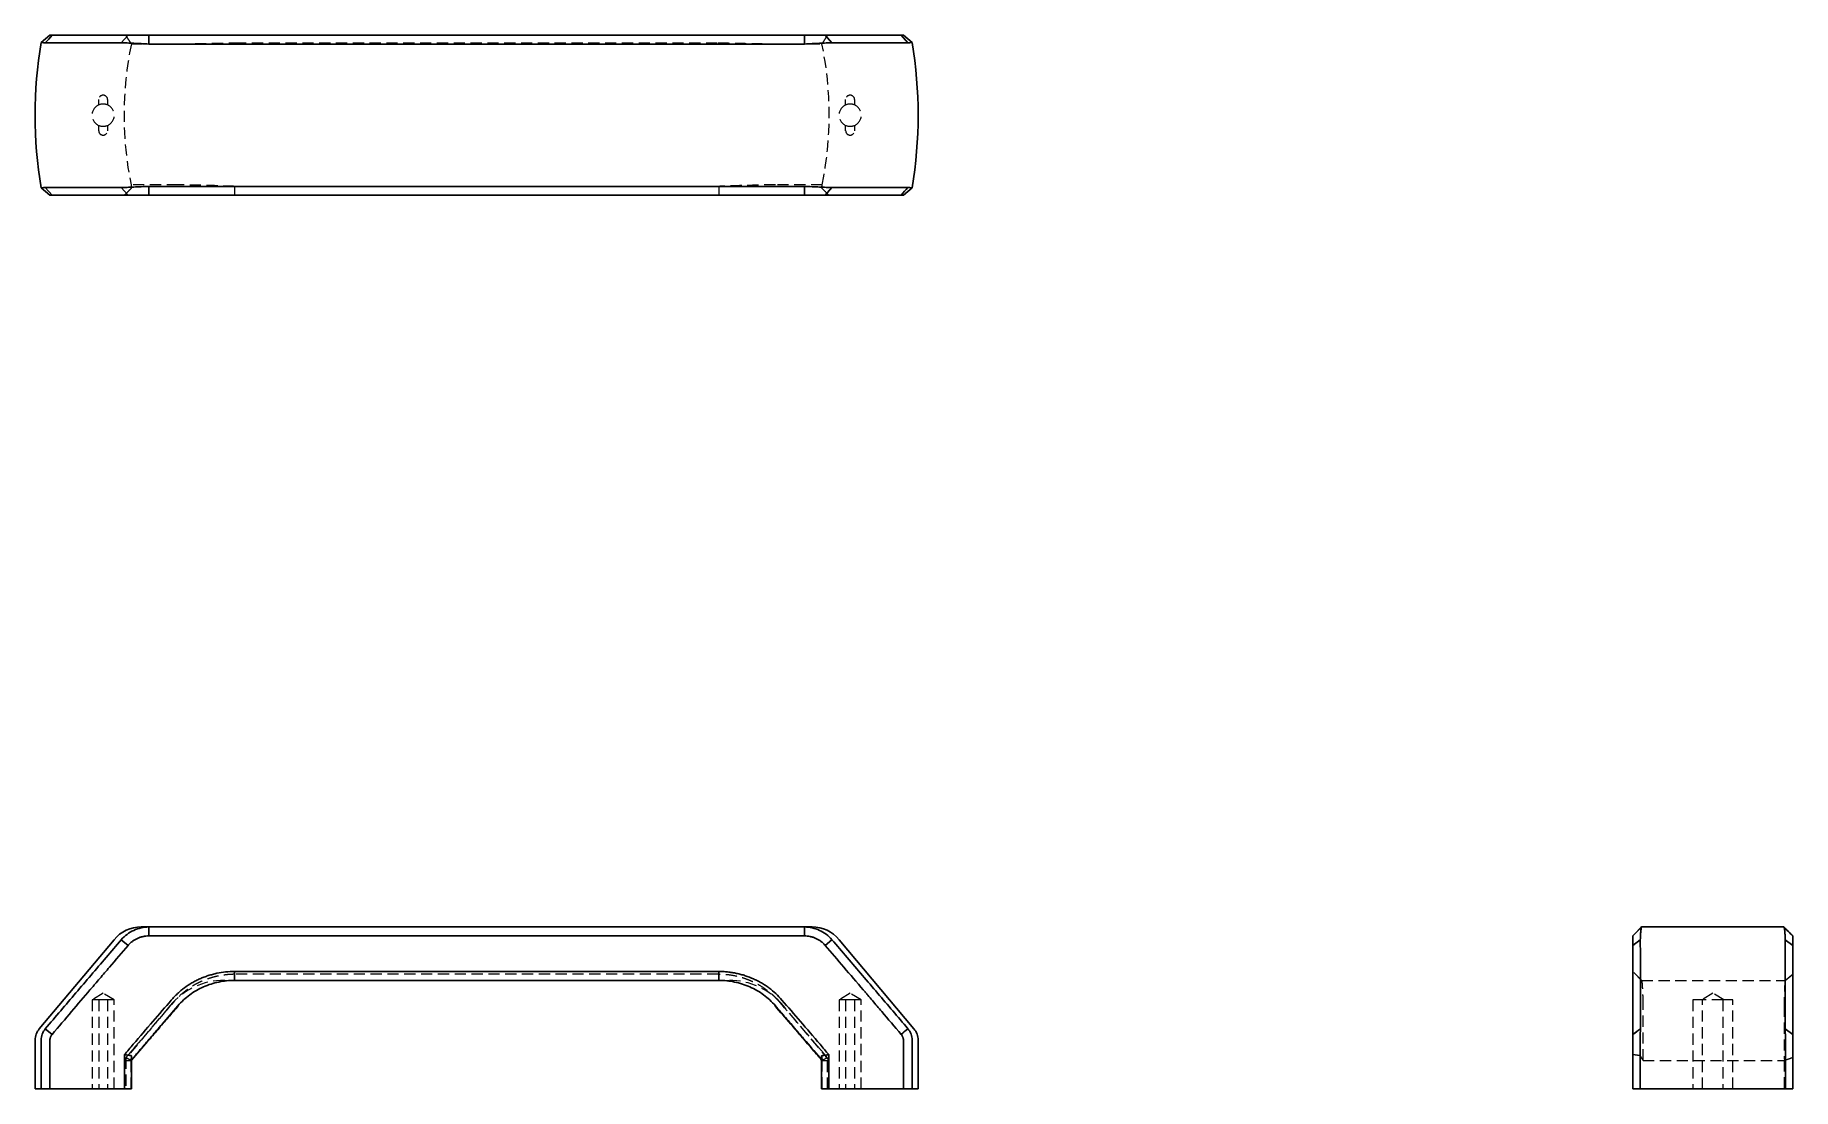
# Model space of a CAD drawing. Header units: millimetres. Extents: x 33 to 232, y 48 to 167.
import ezdxf

# ---------------------------------------------------------------- set-up
doc = ezdxf.new("R2010")
doc.units = ezdxf.units.MM
doc.linetypes.add('HIDDEN', pattern=[1.905, 1.27, -0.635])

msp = doc.modelspace()

# ---------------------------------------------------------------- linework, layer by layer
at = {"color": 7, "linetype": 'Continuous', "lineweight": 25}
for p, q in [((33.68, 166.22), (34.67, 167.06)), ((42.76, 166.21), (43.52, 167.06)), ((45.88, 166.06), (45.88, 167.06)), ((45.88, 167.06), (120.12, 167.06)), ((120.12, 166.06), (45.88, 166.06)), ((120.12, 166.06), (120.12, 167.06)), ((123.24, 166.21), (122.48, 167.06)), ((131.85, 166.18), (131.09, 167.06)), ((132.32, 166.22), (131.33, 167.06)), ((33.68, 149.78), (34.67, 148.94)), ((34.15, 149.82), (34.91, 148.94)), ((42.76, 149.79), (43.52, 148.94)), ((45.88, 149.94), (45.88, 148.94)), ((45.88, 149.94), (120.12, 149.94)), ((120.12, 149.94), (120.12, 148.94)), ((123.24, 149.79), (122.48, 148.94)), ((132.32, 149.78), (131.33, 148.94)), ((120.12, 148.94), (45.88, 148.94)), ((45.02, 66.05), (45.88, 66.05)), ((45.88, 66.05), (120.12, 66.05)), ((45.88, 66.05), (45.88, 65.04)), ((120.12, 66.05), (120.12, 65.04)), ((120.12, 66.05), (120.98, 66.05)), ((214.94, 66.05), (231.06, 66.05)), ((41.93, 64.61), (33.47, 54.52)), ((42.76, 64.61), (43.52, 63.96)), ((120.12, 65.04), (45.88, 65.04)), ((123.24, 64.61), (122.48, 63.96)), ((132.53, 54.52), (124.07, 64.61)), ((214.79, 64.61), (213.94, 63.96)), ((231.21, 64.61), (232.06, 63.96)), ((55.59, 61.01), (110.41, 61.01)), ((55.59, 60), (55.59, 61.01)), ((110.41, 60), (55.59, 60)), ((110.41, 60), (110.41, 61.01)), ((34.15, 54.52), (34.91, 53.88)), ((231.18, 54.52), (232.06, 53.88)), ((33, 53.23), (33, 47.72)), ((33.68, 47.72), (33.68, 53.23)), ((34.67, 53.23), (34.67, 47.72)), ((131.33, 47.72), (131.33, 53.23)), ((132.32, 53.23), (132.32, 47.72)), ((133, 47.72), (133, 53.23)), ((213.94, 47.72), (213.94, 53.23)), ((214.78, 53.23), (214.78, 47.72)), ((231.22, 47.72), (231.22, 53.23)), ((232.06, 53.23), (232.06, 47.72)), ((43.11, 47.72), (43.11, 51.59)), ((43.93, 51.47), (43.93, 47.72)), ((122.07, 47.72), (122.07, 51.47)), ((122.89, 51.59), (122.89, 47.72)), ((33, 47.72), (33.68, 47.72)), ((34.67, 47.72), (33.68, 47.72)), ((34.67, 47.72), (43.11, 47.72)), ((43.93, 47.72), (43.11, 47.72)), ((122.89, 47.72), (122.07, 47.72)), ((122.89, 47.72), (131.33, 47.72)), ((132.32, 47.72), (131.33, 47.72)), ((132.32, 47.72), (133, 47.72)), ((214.78, 47.72), (213.94, 47.72)), ((214.78, 47.72), (231.22, 47.72)), ((232.06, 47.72), (231.22, 47.72))]:
    msp.add_line(p, q, dxfattribs=at)
at = {"color": 7, "linetype": 'HIDDEN', "lineweight": 18}
for p, q in [((43.9, 166.1), (43.88, 166.1)), ((43.89, 166.07), (43.88, 166.1)), ((55.64, 166.2), (110.36, 166.2)), ((122.12, 166.1), (122.11, 166.07)), ((40.2, 159.15), (40.2, 159.76)), ((41.21, 159.76), (41.21, 159.15)), ((124.79, 159.15), (124.79, 159.76)), ((125.8, 159.76), (125.8, 159.15)), ((40.2, 156.24), (40.2, 156.85)), ((41.21, 156.85), (41.21, 156.24)), ((124.79, 156.24), (124.79, 156.85)), ((125.8, 156.85), (125.8, 156.24)), ((55.59, 149.94), (55.59, 148.94)), ((110.41, 149.94), (110.41, 148.94)), ((214.94, 66.05), (213.94, 65.04)), ((231.06, 66.05), (232.06, 65.04)), ((42.76, 64.61), (43.52, 63.96)), ((123.24, 64.61), (122.48, 63.96)), ((214.79, 64.61), (213.94, 63.96)), ((231.21, 64.61), (232.06, 63.96)), ((54.43, 60), (55.59, 60)), ((110.36, 60.69), (55.64, 60.69)), ((110.41, 60), (111.57, 60)), ((214.94, 60), (213.94, 61.01)), ((214.94, 60), (231.2, 60)), ((231.2, 60), (232.06, 60.69)), ((40.7, 58.55), (39.45, 57.79)), ((40.2, 57.79), (39.45, 57.79)), ((39.45, 57.79), (39.45, 47.72)), ((41.21, 57.79), (40.2, 57.79)), ((40.2, 57.79), (40.2, 47.72)), ((41.96, 57.79), (40.7, 58.55)), ((41.21, 57.79), (41.21, 47.72)), ((41.96, 57.79), (41.21, 57.79)), ((41.96, 47.72), (41.96, 57.79)), ((125.3, 58.55), (124.04, 57.79)), ((124.79, 57.79), (124.04, 57.79)), ((124.04, 57.79), (124.04, 47.72)), ((125.8, 57.79), (124.79, 57.79)), ((124.79, 57.79), (124.79, 47.72)), ((126.55, 57.79), (125.3, 58.55)), ((125.8, 57.79), (125.8, 47.72)), ((126.55, 57.79), (125.8, 57.79)), ((126.55, 47.72), (126.55, 57.79)), ((221.24, 57.79), (220.73, 57.79)), ((220.73, 57.79), (220.73, 47.72)), ((221.85, 57.79), (221.24, 57.79)), ((223, 58.55), (221.74, 57.79)), ((224.15, 57.79), (221.85, 57.79)), ((221.85, 47.72), (221.85, 57.79)), ((224.26, 57.79), (223, 58.55)), ((224.76, 57.79), (224.15, 57.79)), ((224.15, 57.79), (224.15, 47.72)), ((225.27, 57.79), (224.76, 57.79)), ((225.27, 47.72), (225.27, 57.79)), ((48.26, 57.13), (43.07, 50.94)), ((122.93, 50.94), (117.74, 57.13)), ((131.85, 54.52), (131.09, 53.88)), ((214.82, 54.52), (213.94, 53.88)), ((43.07, 50.94), (43.86, 50.94)), ((43.07, 50.94), (43.07, 47.72)), ((43.27, 51.25), (43.27, 47.72)), ((43.93, 51.02), (43.86, 50.94)), ((43.89, 50.94), (43.86, 50.94)), ((43.9, 50.94), (43.88, 50.91)), ((43.89, 50.94), (43.88, 50.91)), ((43.89, 47.72), (43.89, 50.94)), ((43.9, 50.94), (43.93, 50.98)), ((122.14, 50.94), (122.07, 51.02)), ((122.07, 50.98), (122.1, 50.94)), ((122.14, 50.94), (122.11, 50.94)), ((122.11, 50.94), (122.11, 47.72)), ((122.12, 50.91), (122.11, 50.94)), ((122.14, 50.94), (122.93, 50.94)), ((122.73, 47.72), (122.73, 51.25)), ((122.93, 47.72), (122.93, 50.94)), ((214.76, 47.72), (214.76, 51.47)), ((215.1, 50.94), (231.07, 50.94)), ((231.1, 50.91), (231.07, 50.94)), ((231.07, 50.94), (231.07, 47.72)), ((231.07, 50.94), (231.1, 50.91)), ((231.1, 50.94), (231.1, 50.91))]:
    msp.add_line(p, q, dxfattribs=at)
at = {"color": 7, "linetype": 'Continuous', "lineweight": 25}
for centre, radius, start, end in [((83, 158), 50, 170.5353, 189.4647), ((83, 158), 50, 350.5353, 9.4647), ((45.02, 62.02), 4.03, 90, 140), ((120.98, 62.02), 4.03, 40, 90), ((35.01, 53.23), 2.01, 140, 180), ((130.99, 53.23), 2.01, 0, 40)]:
    msp.add_arc(centre, radius, start, end, dxfattribs=at)
at = {"color": 7, "linetype": 'HIDDEN', "lineweight": 18}
for centre, radius, start, end in [((83, 158), 39.93, 168.3442, 191.4166), ((83, 158), 39.93, 348.5834, 11.6558), ((40.7, 159.76), 0.504, 0, 180), ((40.7, 158), 1.26, 66.4218, 113.5782), ((125.3, 159.76), 0.504, 0, 180), ((125.3, 158), 1.26, 66.4218, 113.5782), ((40.7, 158), 1.26, 113.5782, 246.4218), ((40.7, 158), 1.26, 293.5782, 66.4218), ((125.3, 158), 1.26, 113.5782, 246.4218), ((125.3, 158), 1.26, 293.5782, 66.4218), ((40.7, 158), 1.26, 246.4218, 293.5782), ((40.7, 156.24), 0.504, 180, 0), ((125.3, 158), 1.26, 246.4218, 293.5782), ((125.3, 156.24), 0.504, 180, 0), ((54.43, 51.95), 8.06, 90, 140), ((111.57, 51.95), 8.06, 40, 90)]:
    msp.add_arc(centre, radius, start, end, dxfattribs=at)
at = {"color": 7, "linetype": 'Continuous', "lineweight": 25}
for points, knots in [([(34.15, 166.18), (34, 166.2), (33.88, 166.21), (33.72, 166.22), (33.68, 166.22), (33.68, 166.22)], [0, 0, 0, 0, 0.5, 0.5, 1, 1, 1, 1]), ([(34.15, 166.18), (34.15, 166.18), (34.15, 166.18), (34.15, 166.18), (34.41, 166.48), (34.66, 166.77), (34.91, 167.06)], [0, 0, 0, 0, 0.00002, 0.00002, 0.00002, 1.00002, 1.00002, 1.00002, 1.00002]), ([(42.76, 166.21), (42.18, 166.21), (41.61, 166.21), (41.03, 166.2), (39.88, 166.2), (38.74, 166.2), (37.59, 166.19), (36.44, 166.19), (35.3, 166.19), (34.15, 166.18)], [0, 0, 0, 0, 0.002662, 0.002662, 0.002662, 0.00796087, 0.00796087, 0.00796087, 0.01325974, 0.01325974, 0.01325974, 0.01325974]), ([(34.67, 167.06), (34.67, 167.06), (34.68, 167.06), (34.69, 167.06), (34.7, 167.06), (34.72, 167.06), (34.73, 167.06), (34.75, 167.06), (34.76, 167.06), (34.78, 167.06), (34.8, 167.06), (34.84, 167.06), (34.87, 167.06), (34.91, 167.06)], [0, 0, 0, 0, 0.0001742333, 0.0001742333, 0.00026135, 0.00026135, 0.0003484666, 0.0003484666, 0.0004355833, 0.0004355833, 0.0005227, 0.0005227, 0.0006969333, 0.0006969333, 0.0006969333, 0.0006969333]), ([(34.91, 167.06), (35.67, 167.06), (36.77, 167.06), (38.01, 167.06), (38.62, 167.06), (38.91, 167.06), (39.06, 167.06), (39.14, 167.06), (39.17, 167.06), (39.19, 167.06), (39.2, 167.06), (40.71, 167.06), (42.14, 167.06), (43.52, 167.06)], [0, 0, 0, 0, 0.25, 0.375, 0.4375, 0.46875, 0.484375, 0.492188, 0.496094, 0.496094, 0.5, 0.5, 1, 1, 1, 1]), ([(45.88, 166.06), (45.58, 166.07), (45.29, 166.09), (44.72, 166.12), (44.43, 166.13), (43.9, 166.16), (43.65, 166.17), (43.17, 166.19), (42.95, 166.2), (42.76, 166.21)], [0, 0, 0, 0, 0.25, 0.25, 0.5, 0.5, 0.75, 0.75, 1, 1, 1, 1]), ([(43.52, 167.06), (43.55, 167.06), (43.59, 167.06), (43.67, 167.06), (43.71, 167.06), (43.79, 167.06), (43.83, 167.06), (43.92, 167.06), (43.96, 167.06), (44.1, 167.06), (44.19, 167.06), (44.38, 167.06), (44.48, 167.06), (44.63, 167.06), (44.69, 167.06), (44.79, 167.06), (44.84, 167.06), (44.95, 167.06), (45, 167.06), (45.11, 167.06), (45.16, 167.06), (45.33, 167.06), (45.44, 167.06), (45.66, 167.06), (45.77, 167.06), (45.88, 167.06)], [0, 0, 0, 0, 0.000165433, 0.000165433, 0.000330866, 0.000330866, 0.000496299, 0.000496299, 0.000661732, 0.000661732, 0.000992598, 0.000992598, 0.001323464, 0.001323464, 0.001488897, 0.001488897, 0.001654331, 0.001654331, 0.001819764, 0.001819764, 0.001985197, 0.001985197, 0.002316063, 0.002316063, 0.002646929, 0.002646929, 0.002646929, 0.002646929]), ([(120.12, 167.06), (120.23, 167.06), (120.34, 167.06), (120.51, 167.06), (120.56, 167.06), (120.68, 167.06), (120.73, 167.06), (120.84, 167.06), (120.9, 167.06), (121, 167.06), (121.06, 167.06), (121.21, 167.06), (121.32, 167.06), (121.47, 167.06), (121.52, 167.06), (121.62, 167.06), (121.67, 167.06), (121.77, 167.06), (121.81, 167.06), (121.91, 167.06), (121.95, 167.06), (122.08, 167.06), (122.17, 167.06), (122.33, 167.06), (122.41, 167.06), (122.48, 167.06)], [0, 0, 0, 0, 0.000330798, 0.000330798, 0.000496197, 0.000496197, 0.000661595, 0.000661595, 0.000826994, 0.000826994, 0.000992393, 0.000992393, 0.001323191, 0.001323191, 0.00148859, 0.00148859, 0.001653988, 0.001653988, 0.001819387, 0.001819387, 0.001984786, 0.001984786, 0.002315584, 0.002315584, 0.002646381, 0.002646381, 0.002646381, 0.002646381]), ([(123.24, 166.21), (123.05, 166.2), (122.83, 166.19), (122.36, 166.17), (122.1, 166.16), (121.57, 166.13), (121.29, 166.12), (120.71, 166.09), (120.41, 166.07), (120.12, 166.06)], [0, 0, 0, 0, 0.25, 0.25, 0.5, 0.5, 0.75, 0.75, 1, 1, 1, 1]), ([(122.48, 167.06), (123.17, 167.06), (124.22, 167.06), (125.49, 167.06), (126.14, 167.06), (126.46, 167.06), (126.63, 167.06), (126.71, 167.06), (126.74, 167.06), (126.77, 167.06), (126.78, 167.06), (128.14, 167.06), (129.57, 167.06), (131.09, 167.06)], [0, 0, 0, 0, 0.25, 0.375, 0.4375, 0.46875, 0.484375, 0.492188, 0.496094, 0.496094, 0.5, 0.5, 1, 1, 1, 1]), ([(131.85, 166.18), (131.27, 166.19), (130.69, 166.19), (130.1, 166.19), (128.96, 166.19), (127.82, 166.2), (126.67, 166.2), (125.53, 166.2), (124.38, 166.21), (123.24, 166.21)], [0, 0, 0, 0, 0.00268862, 0.00268862, 0.00268862, 0.00797418, 0.00797418, 0.00797418, 0.01325974, 0.01325974, 0.01325974, 0.01325974]), ([(131.09, 167.06), (131.13, 167.06), (131.16, 167.06), (131.2, 167.06), (131.22, 167.06), (131.24, 167.06), (131.25, 167.06), (131.27, 167.06), (131.28, 167.06), (131.3, 167.06), (131.31, 167.06), (131.32, 167.06), (131.33, 167.06), (131.33, 167.06)], [0, 0, 0, 0, 0.0001742251, 0.0001742251, 0.0002613376, 0.0002613376, 0.0003484502, 0.0003484502, 0.0004355627, 0.0004355627, 0.0005226752, 0.0005226752, 0.0006969003, 0.0006969003, 0.0006969003, 0.0006969003]), ([(132.32, 166.22), (132.32, 166.22), (132.28, 166.22), (132.12, 166.21), (132, 166.2), (131.85, 166.18)], [0, 0, 0, 0, 0.5, 0.5, 1, 1, 1, 1]), ([(33.68, 149.78), (33.68, 149.78), (33.72, 149.78), (33.88, 149.79), (34, 149.8), (34.15, 149.82)], [0, 0, 0, 0, 0.5, 0.5, 1, 1, 1, 1]), ([(34.15, 149.82), (34.73, 149.81), (35.31, 149.81), (35.9, 149.81), (37.04, 149.81), (38.18, 149.8), (39.33, 149.8), (40.47, 149.8), (41.62, 149.79), (42.76, 149.79)], [0, 0, 0, 0, 0.00268862, 0.00268862, 0.00268862, 0.00797418, 0.00797418, 0.00797418, 0.01325974, 0.01325974, 0.01325974, 0.01325974]), ([(42.76, 149.79), (42.95, 149.8), (43.17, 149.81), (43.64, 149.83), (43.9, 149.84), (44.43, 149.87), (44.71, 149.88), (45.29, 149.91), (45.58, 149.93), (45.88, 149.94)], [0, 0, 0, 0, 0.25, 0.25, 0.5, 0.5, 0.75, 0.75, 1, 1, 1, 1]), ([(120.12, 149.94), (120.41, 149.93), (120.71, 149.91), (121.28, 149.88), (121.57, 149.87), (122.1, 149.84), (122.35, 149.83), (122.83, 149.81), (123.05, 149.8), (123.24, 149.79)], [0, 0, 0, 0, 0.25, 0.25, 0.5, 0.5, 0.75, 0.75, 1, 1, 1, 1]), ([(123.24, 149.79), (123.82, 149.79), (124.39, 149.79), (124.97, 149.8), (126.12, 149.8), (127.26, 149.8), (128.41, 149.81), (129.56, 149.81), (130.7, 149.81), (131.85, 149.82)], [0, 0, 0, 0, 0.002662, 0.002662, 0.002662, 0.00796087, 0.00796087, 0.00796087, 0.01325974, 0.01325974, 0.01325974, 0.01325974]), ([(131.85, 149.82), (131.85, 149.82), (131.85, 149.82), (131.85, 149.82), (131.59, 149.52), (131.34, 149.23), (131.09, 148.94)], [0, 0, 0, 0, 0.00002, 0.00002, 0.00002, 1.00002, 1.00002, 1.00002, 1.00002]), ([(131.85, 149.82), (132, 149.8), (132.12, 149.79), (132.28, 149.78), (132.32, 149.78), (132.32, 149.78)], [0, 0, 0, 0, 0.5, 0.5, 1, 1, 1, 1]), ([(34.91, 148.94), (34.87, 148.94), (34.84, 148.94), (34.8, 148.94), (34.78, 148.94), (34.76, 148.94), (34.75, 148.94), (34.73, 148.94), (34.72, 148.94), (34.7, 148.94), (34.69, 148.94), (34.68, 148.94), (34.67, 148.94), (34.67, 148.94)], [0, 0, 0, 0, 0.0001742251, 0.0001742251, 0.0002613376, 0.0002613376, 0.0003484502, 0.0003484502, 0.0004355627, 0.0004355627, 0.0005226752, 0.0005226752, 0.0006969003, 0.0006969003, 0.0006969003, 0.0006969003]), ([(43.52, 148.94), (42.83, 148.94), (41.78, 148.94), (40.51, 148.94), (39.86, 148.94), (39.54, 148.94), (39.37, 148.94), (39.29, 148.94), (39.26, 148.94), (39.23, 148.94), (39.22, 148.94), (37.86, 148.94), (36.43, 148.94), (34.91, 148.94)], [0, 0, 0, 0, 0.25, 0.375, 0.4375, 0.46875, 0.484375, 0.492187, 0.496094, 0.496094, 0.5, 0.5, 1, 1, 1, 1]), ([(45.88, 148.94), (45.77, 148.94), (45.66, 148.94), (45.49, 148.94), (45.44, 148.94), (45.32, 148.94), (45.27, 148.94), (45.16, 148.94), (45.1, 148.94), (45, 148.94), (44.94, 148.94), (44.79, 148.94), (44.68, 148.94), (44.53, 148.94), (44.48, 148.94), (44.38, 148.94), (44.33, 148.94), (44.23, 148.94), (44.19, 148.94), (44.09, 148.94), (44.05, 148.94), (43.92, 148.94), (43.83, 148.94), (43.67, 148.94), (43.59, 148.94), (43.52, 148.94)], [0, 0, 0, 0, 0.000330798, 0.000330798, 0.000496197, 0.000496197, 0.000661595, 0.000661595, 0.000826994, 0.000826994, 0.000992393, 0.000992393, 0.001323191, 0.001323191, 0.00148859, 0.00148859, 0.001653988, 0.001653988, 0.001819387, 0.001819387, 0.001984786, 0.001984786, 0.002315584, 0.002315584, 0.002646381, 0.002646381, 0.002646381, 0.002646381]), ([(122.48, 148.94), (122.45, 148.94), (122.41, 148.94), (122.33, 148.94), (122.29, 148.94), (122.21, 148.94), (122.17, 148.94), (122.08, 148.94), (122.04, 148.94), (121.9, 148.94), (121.81, 148.94), (121.62, 148.94), (121.52, 148.94), (121.37, 148.94), (121.31, 148.94), (121.21, 148.94), (121.16, 148.94), (121.05, 148.94), (121, 148.94), (120.89, 148.94), (120.84, 148.94), (120.67, 148.94), (120.56, 148.94), (120.34, 148.94), (120.23, 148.94), (120.12, 148.94)], [0, 0, 0, 0, 0.000165433, 0.000165433, 0.000330866, 0.000330866, 0.000496299, 0.000496299, 0.000661732, 0.000661732, 0.000992598, 0.000992598, 0.001323464, 0.001323464, 0.001488897, 0.001488897, 0.001654331, 0.001654331, 0.001819764, 0.001819764, 0.001985197, 0.001985197, 0.002316063, 0.002316063, 0.002646929, 0.002646929, 0.002646929, 0.002646929]), ([(131.09, 148.94), (130.33, 148.94), (129.23, 148.94), (127.99, 148.94), (127.38, 148.94), (127.09, 148.94), (126.94, 148.94), (126.86, 148.94), (126.83, 148.94), (126.81, 148.94), (126.8, 148.94), (125.29, 148.94), (123.86, 148.94), (122.48, 148.94)], [0, 0, 0, 0, 0.25, 0.375, 0.4375, 0.46875, 0.484375, 0.492188, 0.496094, 0.496094, 0.5, 0.5, 1, 1, 1, 1]), ([(131.33, 148.94), (131.33, 148.94), (131.32, 148.94), (131.31, 148.94), (131.3, 148.94), (131.28, 148.94), (131.27, 148.94), (131.25, 148.94), (131.24, 148.94), (131.22, 148.94), (131.2, 148.94), (131.16, 148.94), (131.13, 148.94), (131.09, 148.94)], [0, 0, 0, 0, 0.0001742333, 0.0001742333, 0.00026135, 0.00026135, 0.0003484666, 0.0003484666, 0.0004355833, 0.0004355833, 0.0005227, 0.0005227, 0.0006969333, 0.0006969333, 0.0006969333, 0.0006969333]), ([(42.76, 64.61), (42.95, 64.83), (43.17, 65.04), (43.64, 65.39), (43.9, 65.55), (44.43, 65.79), (44.71, 65.89), (45.29, 66.01), (45.58, 66.05), (45.88, 66.05)], [0, 0, 0, 0, 0.25, 0.25, 0.5, 0.5, 0.75, 0.75, 1, 1, 1, 1]), ([(120.12, 66.05), (120.41, 66.05), (120.71, 66.01), (121.28, 65.89), (121.57, 65.79), (122.1, 65.55), (122.35, 65.4), (122.83, 65.04), (123.05, 64.83), (123.24, 64.61)], [0, 0, 0, 0, 0.25, 0.25, 0.5, 0.5, 0.75, 0.75, 1, 1, 1, 1]), ([(214.94, 66.05), (214.77, 65.88), (214.44, 65.54), (214.1, 65.21), (213.94, 65.04)], [0, 0, 0, 0, 0.498233, 1, 1, 1, 1]), ([(214.93, 66.03), (214.92, 66.02), (214.9, 66), (214.87, 65.83), (214.84, 65.55), (214.81, 65.15), (214.8, 64.79), (214.79, 64.61)], [0, 0, 0, 0, 0.141294, 0.353341, 0.55913, 0.770987, 1, 1, 1, 1]), ([(232.06, 65.04), (231.9, 65.21), (231.56, 65.54), (231.23, 65.88), (231.06, 66.05)], [0, 0, 0, 0, 0.50177, 1, 1, 1, 1]), ([(231.21, 64.61), (231.2, 64.77), (231.19, 65.1), (231.16, 65.49), (231.13, 65.8), (231.1, 65.96), (231.08, 66.03), (231.07, 66.03), (231.07, 66.04)], [0, 0, 0, 0, 0.202024, 0.409884, 0.61247, 0.820805, 0.942259, 1, 1, 1, 1]), ([(34.15, 54.52), (34.73, 55.21), (35.31, 55.89), (35.9, 56.57), (37.04, 57.91), (38.18, 59.25), (39.33, 60.59), (40.47, 61.93), (41.62, 63.27), (42.76, 64.61)], [0, 0, 0, 0, 0.00268862, 0.00268862, 0.00268862, 0.00797418, 0.00797418, 0.00797418, 0.01325974, 0.01325974, 0.01325974, 0.01325974]), ([(43.52, 63.96), (42.83, 63.16), (41.78, 61.92), (40.51, 60.44), (39.86, 59.68), (39.54, 59.3), (39.37, 59.11), (39.29, 59.02), (39.26, 58.98), (39.23, 58.95), (39.22, 58.93), (37.86, 57.34), (36.43, 55.65), (34.91, 53.88)], [0, 0, 0, 0, 0.25, 0.375, 0.4375, 0.46875, 0.484375, 0.492187, 0.496094, 0.496094, 0.5, 0.5, 1, 1, 1, 1]), ([(45.88, 65.04), (45.77, 65.04), (45.66, 65.03), (45.49, 65.02), (45.44, 65.01), (45.32, 64.99), (45.27, 64.98), (45.16, 64.96), (45.1, 64.94), (45, 64.91), (44.94, 64.9), (44.79, 64.84), (44.68, 64.8), (44.53, 64.74), (44.48, 64.71), (44.38, 64.66), (44.33, 64.63), (44.23, 64.57), (44.19, 64.54), (44.09, 64.48), (44.05, 64.45), (43.92, 64.35), (43.83, 64.28), (43.67, 64.13), (43.59, 64.05), (43.52, 63.96)], [0, 0, 0, 0, 0.000330798, 0.000330798, 0.000496197, 0.000496197, 0.000661595, 0.000661595, 0.000826994, 0.000826994, 0.000992393, 0.000992393, 0.001323191, 0.001323191, 0.00148859, 0.00148859, 0.001653988, 0.001653988, 0.001819387, 0.001819387, 0.001984786, 0.001984786, 0.002315584, 0.002315584, 0.002646381, 0.002646381, 0.002646381, 0.002646381]), ([(122.48, 63.96), (122.45, 64), (122.41, 64.04), (122.33, 64.13), (122.29, 64.17), (122.21, 64.24), (122.17, 64.28), (122.08, 64.35), (122.04, 64.39), (121.9, 64.49), (121.81, 64.55), (121.62, 64.66), (121.52, 64.71), (121.37, 64.78), (121.31, 64.8), (121.21, 64.84), (121.16, 64.86), (121.05, 64.9), (121, 64.91), (120.89, 64.94), (120.84, 64.96), (120.67, 64.99), (120.56, 65.01), (120.34, 65.03), (120.23, 65.04), (120.12, 65.04)], [0, 0, 0, 0, 0.000165433, 0.000165433, 0.000330866, 0.000330866, 0.000496299, 0.000496299, 0.000661732, 0.000661732, 0.000992598, 0.000992598, 0.001323464, 0.001323464, 0.001488897, 0.001488897, 0.001654331, 0.001654331, 0.001819764, 0.001819764, 0.001985197, 0.001985197, 0.002316063, 0.002316063, 0.002646929, 0.002646929, 0.002646929, 0.002646929]), ([(131.09, 53.88), (130.33, 54.77), (129.23, 56.06), (127.99, 57.51), (127.38, 58.22), (127.09, 58.57), (126.94, 58.75), (126.86, 58.83), (126.83, 58.87), (126.81, 58.9), (126.8, 58.91), (125.29, 60.67), (123.86, 62.35), (122.48, 63.96)], [0, 0, 0, 0, 0.25, 0.375, 0.4375, 0.46875, 0.484375, 0.492188, 0.496094, 0.496094, 0.5, 0.5, 1, 1, 1, 1]), ([(123.24, 64.61), (123.82, 63.93), (124.39, 63.26), (124.97, 62.59), (126.12, 61.24), (127.26, 59.9), (128.41, 58.56), (129.56, 57.21), (130.7, 55.87), (131.85, 54.52)], [0, 0, 0, 0, 0.002662, 0.002662, 0.002662, 0.00796087, 0.00796087, 0.00796087, 0.01325974, 0.01325974, 0.01325974, 0.01325974]), ([(213.94, 63.96), (213.94, 64), (213.94, 64.04), (213.94, 64.13), (213.94, 64.17), (213.94, 64.24), (213.94, 64.28), (213.94, 64.35), (213.94, 64.39), (213.94, 64.49), (213.94, 64.55), (213.94, 64.66), (213.94, 64.71), (213.94, 64.78), (213.94, 64.8), (213.94, 64.84), (213.94, 64.86), (213.94, 64.9), (213.94, 64.91), (213.94, 64.94), (213.94, 64.96), (213.94, 64.99), (213.94, 65.01), (213.94, 65.03), (213.94, 65.04), (213.94, 65.04)], [0, 0, 0, 0, 0.000165433, 0.000165433, 0.000330866, 0.000330866, 0.000496299, 0.000496299, 0.000661732, 0.000661732, 0.000992598, 0.000992598, 0.001323464, 0.001323464, 0.001488897, 0.001488897, 0.001654331, 0.001654331, 0.001819764, 0.001819764, 0.001985197, 0.001985197, 0.002316063, 0.002316063, 0.002646929, 0.002646929, 0.002646929, 0.002646929]), ([(213.94, 53.88), (213.94, 54.77), (213.94, 56.06), (213.94, 57.51), (213.94, 58.22), (213.94, 58.57), (213.94, 58.75), (213.94, 58.83), (213.94, 58.87), (213.94, 58.9), (213.94, 58.91), (213.94, 60.67), (213.94, 62.35), (213.94, 63.96)], [0, 0, 0, 0, 0.25, 0.375, 0.4375, 0.46875, 0.484375, 0.492188, 0.496094, 0.496094, 0.5, 0.5, 1, 1, 1, 1]), ([(214.79, 64.61), (214.79, 63.93), (214.79, 63.26), (214.8, 62.59), (214.8, 61.24), (214.8, 59.9), (214.81, 58.56), (214.81, 57.21), (214.81, 55.87), (214.82, 54.52)], [0, 0, 0, 0, 0.002662, 0.002662, 0.002662, 0.00796087, 0.00796087, 0.00796087, 0.01325974, 0.01325974, 0.01325974, 0.01325974]), ([(231.18, 54.52), (231.19, 55.21), (231.19, 55.89), (231.19, 56.57), (231.19, 57.91), (231.2, 59.25), (231.2, 60.59), (231.2, 61.93), (231.21, 63.27), (231.21, 64.61)], [0, 0, 0, 0, 0.00268862, 0.00268862, 0.00268862, 0.00797418, 0.00797418, 0.00797418, 0.01325974, 0.01325974, 0.01325974, 0.01325974]), ([(232.06, 65.04), (232.06, 65.04), (232.06, 65.03), (232.06, 65.02), (232.06, 65.01), (232.06, 64.99), (232.06, 64.98), (232.06, 64.96), (232.06, 64.94), (232.06, 64.91), (232.06, 64.9), (232.06, 64.84), (232.06, 64.8), (232.06, 64.74), (232.06, 64.71), (232.06, 64.66), (232.06, 64.63), (232.06, 64.57), (232.06, 64.54), (232.06, 64.48), (232.06, 64.45), (232.06, 64.35), (232.06, 64.28), (232.06, 64.13), (232.06, 64.05), (232.06, 63.96)], [0, 0, 0, 0, 0.000330798, 0.000330798, 0.000496197, 0.000496197, 0.000661595, 0.000661595, 0.000826994, 0.000826994, 0.000992393, 0.000992393, 0.001323191, 0.001323191, 0.00148859, 0.00148859, 0.001653988, 0.001653988, 0.001819387, 0.001819387, 0.001984786, 0.001984786, 0.002315584, 0.002315584, 0.002646381, 0.002646381, 0.002646381, 0.002646381]), ([(232.06, 63.96), (232.06, 63.16), (232.06, 61.92), (232.06, 60.44), (232.06, 59.68), (232.06, 59.3), (232.06, 59.11), (232.06, 59.02), (232.06, 58.98), (232.06, 58.95), (232.06, 58.93), (232.06, 57.34), (232.06, 55.65), (232.06, 53.88)], [0, 0, 0, 0, 0.25, 0.375, 0.4375, 0.46875, 0.484375, 0.492188, 0.496094, 0.496094, 0.5, 0.5, 1, 1, 1, 1]), ([(48.42, 57.77), (48.53, 57.9), (48.64, 58.03), (48.88, 58.27), (49, 58.39), (49.25, 58.62), (49.38, 58.74), (49.57, 58.9), (49.64, 58.95), (49.77, 59.06), (49.84, 59.11), (50.18, 59.36), (50.46, 59.55), (50.9, 59.8), (51.05, 59.88), (51.35, 60.03), (51.5, 60.11), (51.81, 60.25), (51.96, 60.31), (52.2, 60.4), (52.28, 60.43), (52.44, 60.49), (52.52, 60.52), (52.76, 60.59), (52.93, 60.64), (53.25, 60.73), (53.42, 60.77), (53.91, 60.87), (54.24, 60.92), (54.91, 60.99), (55.25, 61.01), (55.59, 61.01)], [0, 0, 0, 0, 0.000500998, 0.000500998, 0.001001996, 0.001001996, 0.001502993, 0.001502993, 0.001753492, 0.001753492, 0.002003991, 0.002003991, 0.003005987, 0.003005987, 0.003506984, 0.003506984, 0.004007982, 0.004007982, 0.00450898, 0.00450898, 0.004759479, 0.004759479, 0.005009978, 0.005009978, 0.005510975, 0.005510975, 0.006011973, 0.006011973, 0.007013969, 0.007013969, 0.008015964, 0.008015964, 0.008015964, 0.008015964]), ([(55.59, 60), (54.98, 60), (54.38, 59.94), (53.5, 59.76), (53.21, 59.68), (52.63, 59.5), (52.34, 59.39), (51.51, 59.02), (50.99, 58.72), (50.26, 58.18), (50.03, 57.99), (49.58, 57.58), (49.37, 57.36), (49.17, 57.13)], [0, 0, 0, 0, 0.25, 0.25, 0.375, 0.375, 0.5, 0.5, 0.75, 0.75, 0.875, 0.875, 1, 1, 1, 1]), ([(110.41, 61.01), (110.58, 61.01), (110.75, 61.01), (111.09, 60.99), (111.26, 60.98), (111.59, 60.94), (111.76, 60.92), (112.02, 60.88), (112.1, 60.86), (112.27, 60.83), (112.35, 60.82), (112.6, 60.76), (112.76, 60.72), (113.09, 60.64), (113.25, 60.59), (113.73, 60.43), (114.05, 60.31), (114.51, 60.1), (114.66, 60.03), (114.89, 59.92), (114.96, 59.88), (115.11, 59.79), (115.18, 59.75), (115.33, 59.67), (115.4, 59.62), (115.55, 59.53), (115.62, 59.49), (115.83, 59.35), (115.97, 59.25), (116.37, 58.95), (116.63, 58.73), (117.13, 58.28), (117.36, 58.03), (117.58, 57.77)], [0, 0, 0, 0, 0.000500805, 0.000500805, 0.001001609, 0.001001609, 0.001502414, 0.001502414, 0.001752816, 0.001752816, 0.002003219, 0.002003219, 0.002504023, 0.002504023, 0.003004828, 0.003004828, 0.004006437, 0.004006437, 0.004507242, 0.004507242, 0.004757644, 0.004757644, 0.005008046, 0.005008046, 0.005258449, 0.005258449, 0.005508851, 0.005508851, 0.006009656, 0.006009656, 0.007011265, 0.007011265, 0.008012874, 0.008012874, 0.008012874, 0.008012874]), ([(116.83, 57.13), (116.43, 57.59), (115.99, 58), (115.02, 58.71), (114.49, 59.02), (113.39, 59.51), (112.81, 59.69), (111.62, 59.94), (111.02, 60), (110.41, 60)], [0, 0, 0, 0, 0.25, 0.25, 0.5, 0.5, 0.75, 0.75, 1, 1, 1, 1]), ([(49.17, 57.13), (48.57, 56.43), (47.78, 55.51), (46.79, 54.36), (46.01, 53.45), (45.06, 52.34), (44.3, 51.46), (43.93, 51.02)], [0, 0, 0, 0, 0.340556, 0.454316, 0.565612, 0.786148, 1, 1, 1, 1]), ([(43.93, 50.98), (44.53, 51.67), (45.32, 52.59), (46.3, 53.74), (47.08, 54.65), (48.05, 55.78), (48.83, 56.68), (49.21, 57.13)], [0, 0, 0, 0, 0.339915, 0.44839, 0.559401, 0.783189, 1, 1, 1, 1]), ([(116.79, 57.13), (117.38, 56.43), (118.18, 55.51), (119.17, 54.36), (119.95, 53.45), (120.91, 52.33), (121.68, 51.43), (122.07, 50.98)], [0, 0, 0, 0, 0.338005, 0.450935, 0.5614, 0.780278, 1, 1, 1, 1]), ([(122.07, 51.02), (121.49, 51.7), (120.71, 52.61), (119.74, 53.74), (118.96, 54.65), (117.99, 55.78), (117.22, 56.68), (116.83, 57.13)], [0, 0, 0, 0, 0.334952, 0.444255, 0.556095, 0.781542, 1, 1, 1, 1]), ([(33.68, 53.23), (33.68, 53.46), (33.72, 53.69), (33.88, 54.14), (34, 54.34), (34.15, 54.52)], [0, 0, 0, 0, 0.5, 0.5, 1, 1, 1, 1]), ([(34.91, 53.88), (34.87, 53.83), (34.84, 53.78), (34.8, 53.71), (34.78, 53.68), (34.76, 53.63), (34.75, 53.6), (34.73, 53.55), (34.72, 53.52), (34.7, 53.46), (34.69, 53.43), (34.68, 53.35), (34.67, 53.29), (34.67, 53.23)], [0, 0, 0, 0, 0.0001742251, 0.0001742251, 0.0002613376, 0.0002613376, 0.0003484502, 0.0003484502, 0.0004355627, 0.0004355627, 0.0005226752, 0.0005226752, 0.0006969003, 0.0006969003, 0.0006969003, 0.0006969003]), ([(131.85, 54.52), (131.85, 54.52), (131.85, 54.52), (131.85, 54.52), (131.59, 54.31), (131.34, 54.09), (131.09, 53.88)], [0, 0, 0, 0, 0.00002, 0.00002, 0.00002, 1.00002, 1.00002, 1.00002, 1.00002]), ([(131.33, 53.23), (131.33, 53.29), (131.32, 53.35), (131.31, 53.43), (131.3, 53.46), (131.28, 53.52), (131.27, 53.55), (131.25, 53.6), (131.24, 53.63), (131.22, 53.68), (131.2, 53.71), (131.16, 53.78), (131.13, 53.83), (131.09, 53.88)], [0, 0, 0, 0, 0.0001742333, 0.0001742333, 0.00026135, 0.00026135, 0.0003484666, 0.0003484666, 0.0004355833, 0.0004355833, 0.0005227, 0.0005227, 0.0006969333, 0.0006969333, 0.0006969333, 0.0006969333]), ([(131.85, 54.52), (132, 54.34), (132.12, 54.14), (132.28, 53.7), (132.32, 53.46), (132.32, 53.23)], [0, 0, 0, 0, 0.5, 0.5, 1, 1, 1, 1]), ([(214.82, 54.52), (214.82, 54.52), (214.82, 54.52), (214.82, 54.52), (214.52, 54.31), (214.23, 54.09), (213.94, 53.88)], [0, 0, 0, 0, 0.00002, 0.00002, 0.00002, 1.00002, 1.00002, 1.00002, 1.00002]), ([(213.94, 53.23), (213.94, 53.29), (213.94, 53.35), (213.94, 53.43), (213.94, 53.46), (213.94, 53.52), (213.94, 53.55), (213.94, 53.6), (213.94, 53.63), (213.94, 53.68), (213.94, 53.71), (213.94, 53.78), (213.94, 53.83), (213.94, 53.88)], [0, 0, 0, 0, 0.0001742333, 0.0001742333, 0.00026135, 0.00026135, 0.0003484666, 0.0003484666, 0.0004355833, 0.0004355833, 0.0005227, 0.0005227, 0.0006969333, 0.0006969333, 0.0006969333, 0.0006969333]), ([(214.82, 54.52), (214.8, 54.34), (214.79, 54.14), (214.78, 53.7), (214.78, 53.46), (214.78, 53.23)], [0, 0, 0, 0, 0.5, 0.5, 1, 1, 1, 1]), ([(231.22, 53.23), (231.22, 53.46), (231.22, 53.69), (231.21, 54.14), (231.2, 54.34), (231.18, 54.52)], [0, 0, 0, 0, 0.5, 0.5, 1, 1, 1, 1]), ([(232.06, 53.88), (232.06, 53.83), (232.06, 53.78), (232.06, 53.71), (232.06, 53.68), (232.06, 53.63), (232.06, 53.6), (232.06, 53.55), (232.06, 53.52), (232.06, 53.46), (232.06, 53.43), (232.06, 53.35), (232.06, 53.29), (232.06, 53.23)], [0, 0, 0, 0, 0.0001742251, 0.0001742251, 0.0002613376, 0.0002613376, 0.0003484502, 0.0003484502, 0.0004355627, 0.0004355627, 0.0005226752, 0.0005226752, 0.0006969003, 0.0006969003, 0.0006969003, 0.0006969003]), ([(43.11, 51.59), (43.24, 51.57), (43.38, 51.55), (43.52, 51.53), (43.66, 51.51), (43.79, 51.49), (43.93, 51.47)], [0, 0, 0, 0, 0.000581928, 0.000581928, 0.000581928, 0.001163857, 0.001163857, 0.001163857, 0.001163857]), ([(122.07, 51.47), (122.21, 51.49), (122.34, 51.51), (122.48, 51.53), (122.62, 51.55), (122.76, 51.57), (122.89, 51.59)], [0, 0, 0, 0, 0.000581928, 0.000581928, 0.000581928, 0.001163856, 0.001163856, 0.001163856, 0.001163856])]:
    msp.add_open_spline(points, degree=3, knots=knots, dxfattribs=at)
at = {"color": 7, "linetype": 'HIDDEN', "lineweight": 18}
for points, knots in [([(43.88, 166.1), (43.83, 166.18), (43.78, 166.26), (43.73, 166.34), (43.68, 166.42), (43.62, 166.5), (43.57, 166.58), (43.47, 166.74), (43.37, 166.9), (43.27, 167.06)], [0, 0, 0, 0, 0.000296322, 0.000296322, 0.000296322, 0.000592644, 0.000592644, 0.000592644, 0.001181479, 0.001181479, 0.001181479, 0.001181479]), ([(43.9, 166.1), (44.36, 166.09), (45.03, 166.09), (45.8, 166.09), (46.18, 166.09), (46.37, 166.09), (46.46, 166.09), (46.5, 166.09), (46.53, 166.09), (46.54, 166.09), (47.47, 166.09), (48.36, 166.08), (49.21, 166.08)], [0, 0, 0, 0, 0.25, 0.375, 0.4375, 0.46875, 0.484375, 0.492187, 0.492187, 0.5, 0.5, 1, 1, 1, 1]), ([(49.21, 166.08), (49.61, 166.09), (50.06, 166.09), (50.79, 166.1), (51.04, 166.11), (51.56, 166.12), (51.83, 166.12), (52.38, 166.13), (52.67, 166.14), (53.24, 166.15), (53.54, 166.16), (54.43, 166.17), (55.03, 166.19), (55.64, 166.2)], [0, 0, 0, 0, 0.25, 0.25, 0.375, 0.375, 0.5, 0.5, 0.625, 0.625, 0.75, 0.75, 1, 1, 1, 1]), ([(110.36, 166.2), (110.97, 166.19), (111.57, 166.17), (112.46, 166.16), (112.76, 166.15), (113.33, 166.14), (113.62, 166.13), (114.17, 166.12), (114.43, 166.12), (114.96, 166.11), (115.21, 166.1), (115.94, 166.09), (116.39, 166.09), (116.79, 166.08)], [0, 0, 0, 0, 0.25, 0.25, 0.375, 0.375, 0.5, 0.5, 0.625, 0.625, 0.75, 0.75, 1, 1, 1, 1]), ([(116.79, 166.08), (117.21, 166.08), (117.65, 166.08), (118.31, 166.08), (118.65, 166.09), (119.05, 166.09), (119.25, 166.09), (119.35, 166.09), (119.39, 166.09), (119.42, 166.09), (119.43, 166.09), (120.3, 166.09), (121.19, 166.09), (122.1, 166.1)], [0, 0, 0, 0, 0.25, 0.25, 0.375, 0.4375, 0.46875, 0.484375, 0.492187, 0.492187, 0.5, 0.5, 1, 1, 1, 1]), ([(122.73, 167.06), (122.68, 166.98), (122.63, 166.9), (122.57, 166.82), (122.52, 166.74), (122.47, 166.66), (122.42, 166.58), (122.32, 166.42), (122.22, 166.26), (122.12, 166.1)], [0, 0, 0, 0, 0.000296484, 0.000296484, 0.000296484, 0.000592969, 0.000592969, 0.000592969, 0.001181481, 0.001181481, 0.001181481, 0.001181481]), ([(43.11, 148.94), (43.24, 149.07), (43.38, 149.21), (43.52, 149.35), (43.66, 149.49), (43.79, 149.62), (43.93, 149.76)], [0, 0, 0, 0, 0.000581928, 0.000581928, 0.000581928, 0.001163857, 0.001163857, 0.001163857, 0.001163857]), ([(49.17, 150.12), (48.74, 150.12), (48.09, 150.11), (47.31, 150.11), (46.91, 150.11), (46.71, 150.11), (46.61, 150.11), (46.57, 150.11), (46.54, 150.11), (46.52, 150.11), (45.66, 150.1), (44.77, 150.1), (43.86, 150.1)], [0, 0, 0, 0, 0.25, 0.375, 0.4375, 0.46875, 0.484375, 0.492187, 0.492187, 0.5, 0.5, 1, 1, 1, 1]), ([(55.59, 149.94), (54.98, 149.96), (54.38, 149.98), (53.5, 150.01), (53.21, 150.02), (52.63, 150.03), (52.34, 150.04), (51.51, 150.06), (50.99, 150.08), (50.26, 150.09), (50.03, 150.1), (49.58, 150.11), (49.37, 150.11), (49.17, 150.12)], [0, 0, 0, 0, 0.25, 0.25, 0.375, 0.375, 0.5, 0.5, 0.75, 0.75, 0.875, 0.875, 1, 1, 1, 1]), ([(116.83, 150.12), (116.43, 150.11), (115.99, 150.1), (115.02, 150.08), (114.49, 150.06), (113.39, 150.03), (112.81, 150.02), (111.62, 149.98), (111.02, 149.96), (110.41, 149.94)], [0, 0, 0, 0, 0.25, 0.25, 0.5, 0.5, 0.75, 0.75, 1, 1, 1, 1]), ([(122.14, 150.1), (121.68, 150.1), (121.01, 150.1), (120.24, 150.1), (119.86, 150.11), (119.68, 150.11), (119.58, 150.11), (119.54, 150.11), (119.52, 150.11), (119.5, 150.11), (118.57, 150.11), (117.69, 150.11), (116.83, 150.12)], [0, 0, 0, 0, 0.25, 0.375, 0.4375, 0.46875, 0.484375, 0.492187, 0.492187, 0.5, 0.5, 1, 1, 1, 1]), ([(122.07, 149.76), (122.21, 149.62), (122.34, 149.49), (122.48, 149.35), (122.62, 149.21), (122.76, 149.07), (122.89, 148.94)], [0, 0, 0, 0, 0.000581928, 0.000581928, 0.000581928, 0.001163856, 0.001163856, 0.001163856, 0.001163856]), ([(55.64, 60.69), (55.47, 60.69), (55.31, 60.69), (54.98, 60.67), (54.82, 60.66), (54.49, 60.62), (54.33, 60.6), (54.08, 60.56), (54, 60.55), (53.84, 60.52), (53.76, 60.5), (53.52, 60.45), (53.36, 60.41), (53.04, 60.33), (52.89, 60.28), (52.42, 60.13), (52.12, 60.02), (51.67, 59.82), (51.53, 59.75), (51.31, 59.63), (51.24, 59.6), (51.09, 59.52), (51.02, 59.48), (50.88, 59.39), (50.81, 59.35), (50.67, 59.26), (50.6, 59.22), (50.4, 59.09), (50.26, 58.99), (49.87, 58.7), (49.62, 58.49), (49.14, 58.05), (48.92, 57.82), (48.7, 57.57)], [0, 0, 0, 0, 0.000483662, 0.000483662, 0.000967324, 0.000967324, 0.001450986, 0.001450986, 0.001692817, 0.001692817, 0.001934648, 0.001934648, 0.00241831, 0.00241831, 0.002901971, 0.002901971, 0.003869295, 0.003869295, 0.004352957, 0.004352957, 0.004594788, 0.004594788, 0.004836619, 0.004836619, 0.00507845, 0.00507845, 0.005320281, 0.005320281, 0.005803943, 0.005803943, 0.006771267, 0.006771267, 0.00773859, 0.00773859, 0.00773859, 0.00773859]), ([(117.3, 57.57), (117.19, 57.69), (117.08, 57.81), (116.85, 58.05), (116.73, 58.17), (116.55, 58.33), (116.49, 58.39), (116.37, 58.5), (116.31, 58.55), (116.18, 58.65), (116.11, 58.71), (115.99, 58.81), (115.92, 58.86), (115.59, 59.1), (115.32, 59.28), (114.9, 59.52), (114.76, 59.6), (114.47, 59.75), (114.32, 59.82), (114.1, 59.92), (114.02, 59.95), (113.87, 60.01), (113.79, 60.04), (113.64, 60.1), (113.56, 60.13), (113.41, 60.19), (113.33, 60.21), (113.1, 60.29), (112.94, 60.33), (112.62, 60.42), (112.47, 60.46), (111.99, 60.56), (111.67, 60.61), (111.02, 60.67), (110.69, 60.69), (110.36, 60.69)], [0, 0, 0, 0, 0.000483856, 0.000483856, 0.000967712, 0.000967712, 0.00120964, 0.00120964, 0.001451568, 0.001451568, 0.001693496, 0.001693496, 0.001935424, 0.001935424, 0.002903136, 0.002903136, 0.003386991, 0.003386991, 0.003870847, 0.003870847, 0.004112775, 0.004112775, 0.004354703, 0.004354703, 0.004596631, 0.004596631, 0.004838559, 0.004838559, 0.005322415, 0.005322415, 0.005806271, 0.005806271, 0.006773983, 0.006773983, 0.007741695, 0.007741695, 0.007741695, 0.007741695]), ([(214.96, 59.99), (214.79, 60.16), (214.45, 60.5), (214.11, 60.84), (213.94, 61.01)], [0, 0, 0, 0, 0.502058, 1, 1, 1, 1]), ([(215.12, 57.13), (215.11, 57.45), (215.1, 58.12), (215.07, 58.89), (215.04, 59.48), (215, 59.81), (214.98, 59.97), (214.96, 59.98), (214.95, 59.99)], [0, 0, 0, 0, 0.194314, 0.394211, 0.588478, 0.787898, 0.914201, 1, 1, 1, 1]), ([(231.2, 59.99), (231.19, 59.98), (231.17, 59.95), (231.15, 59.7), (231.13, 59.29), (231.11, 58.72), (231.09, 58.01), (231.08, 57.42), (231.08, 57.13)], [0, 0, 0, 0, 0.1457212, 0.3177246, 0.4865237, 0.6587968, 0.8275399, 1, 1, 1, 1]), ([(232.06, 60.69), (231.92, 60.57), (231.63, 60.34), (231.34, 60.11), (231.19, 60)], [0, 0, 0, 0, 0.499114, 1, 1, 1, 1]), ([(232.06, 60.69), (231.92, 60.58), (231.63, 60.34), (231.34, 60.11), (231.19, 60)], [0, 0, 0, 0, 0.499019, 1, 1, 1, 1]), ([(215.1, 50.94), (215.1, 51.47), (215.1, 52.26), (215.1, 53.16), (215.11, 53.6), (215.11, 53.82), (215.11, 53.93), (215.11, 53.97), (215.11, 54), (215.11, 54.02), (215.11, 55.1), (215.11, 56.13), (215.12, 57.13)], [0, 0, 0, 0, 0.25, 0.375, 0.4375, 0.46875, 0.484375, 0.492187, 0.492187, 0.5, 0.5, 1, 1, 1, 1]), ([(231.08, 57.13), (231.08, 56.63), (231.08, 56.12), (231.08, 55.35), (231.09, 54.96), (231.09, 54.5), (231.09, 54.27), (231.09, 54.15), (231.09, 54.1), (231.09, 54.07), (231.09, 54.05), (231.09, 53.04), (231.09, 52.01), (231.1, 50.94)], [0, 0, 0, 0, 0.25, 0.25, 0.375, 0.4375, 0.46875, 0.484375, 0.492187, 0.492187, 0.5, 0.5, 1, 1, 1, 1]), ([(34.15, 54.52), (34.15, 54.52), (34.15, 54.52), (34.15, 54.52), (34.41, 54.31), (34.66, 54.09), (34.91, 53.88)], [0, 0, 0, 0, 0.00002, 0.00002, 0.00002, 1.00002, 1.00002, 1.00002, 1.00002]), ([(231.18, 54.52), (231.18, 54.52), (231.18, 54.52), (231.18, 54.52), (231.48, 54.31), (231.77, 54.09), (232.06, 53.88)], [0, 0, 0, 0, 0.00002, 0.00002, 0.00002, 1.00002, 1.00002, 1.00002, 1.00002]), ([(43.88, 50.91), (43.83, 50.94), (43.78, 50.97), (43.73, 51), (43.68, 51.03), (43.62, 51.06), (43.57, 51.08), (43.47, 51.14), (43.37, 51.2), (43.27, 51.25)], [0, 0, 0, 0, 0.000296322, 0.000296322, 0.000296322, 0.000592644, 0.000592644, 0.000592644, 0.001181479, 0.001181479, 0.001181479, 0.001181479]), ([(122.73, 51.25), (122.68, 51.22), (122.63, 51.2), (122.57, 51.17), (122.52, 51.14), (122.47, 51.11), (122.42, 51.08), (122.32, 51.03), (122.22, 50.97), (122.12, 50.91)], [0, 0, 0, 0, 0.000296484, 0.000296484, 0.000296484, 0.000592969, 0.000592969, 0.000592969, 0.001181481, 0.001181481, 0.001181481, 0.001181481]), ([(214.76, 51.47), (214.62, 51.49), (214.49, 51.51), (214.35, 51.53), (214.21, 51.55), (214.07, 51.57), (213.94, 51.59)], [0, 0, 0, 0, 0.000581928, 0.000581928, 0.000581928, 0.001163856, 0.001163856, 0.001163856, 0.001163856]), ([(232.06, 51.25), (231.98, 51.22), (231.9, 51.2), (231.82, 51.17), (231.74, 51.14), (231.66, 51.11), (231.58, 51.08), (231.42, 51.03), (231.26, 50.97), (231.1, 50.91)], [0, 0, 0, 0, 0.000296484, 0.000296484, 0.000296484, 0.000592969, 0.000592969, 0.000592969, 0.001181481, 0.001181481, 0.001181481, 0.001181481])]:
    msp.add_open_spline(points, degree=3, knots=knots, dxfattribs=at)
for points in [[(122.1, 166.1), (122.11, 166.1), (122.12, 166.1), (122.12, 166.1)], [(43.86, 150.1), (43.88, 149.99), (43.91, 149.87), (43.93, 149.76)], [(122.07, 149.76), (122.09, 149.87), (122.12, 149.99), (122.14, 150.1)], [(48.7, 57.57), (47.26, 55.89), (45.73, 54.12), (44.11, 52.23)], [(121.89, 52.23), (120.36, 54.01), (118.83, 55.79), (117.3, 57.57)], [(44.11, 52.23), (43.84, 51.91), (43.56, 51.58), (43.27, 51.25)], [(122.73, 51.25), (122.41, 51.63), (122.13, 51.95), (121.89, 52.23)], [(43.86, 50.94), (43.88, 51.11), (43.91, 51.29), (43.93, 51.47)], [(122.07, 51.47), (122.09, 51.29), (122.12, 51.11), (122.14, 50.94)], [(122.1, 50.94), (122.11, 50.93), (122.12, 50.92), (122.12, 50.91)], [(214.76, 51.47), (214.87, 51.29), (214.99, 51.11), (215.1, 50.94)], [(231.1, 50.94), (231.1, 50.93), (231.1, 50.92), (231.1, 50.91)]]:
    msp.add_open_spline(points, degree=3, dxfattribs=at)
at = {"color": 7, "linetype": 'Continuous', "lineweight": 25}
for points in [[(44.11, 52.77), (45.62, 54.53), (47.06, 56.2), (48.42, 57.77)], [(117.58, 57.77), (118.94, 56.2), (120.38, 54.53), (121.89, 52.77)], [(43.11, 51.59), (43.45, 51.99), (43.78, 52.38), (44.11, 52.77)], [(121.89, 52.77), (122.22, 52.38), (122.55, 51.99), (122.89, 51.59)]]:
    msp.add_open_spline(points, degree=3, dxfattribs=at)

doc.saveas('drawing.dxf')
